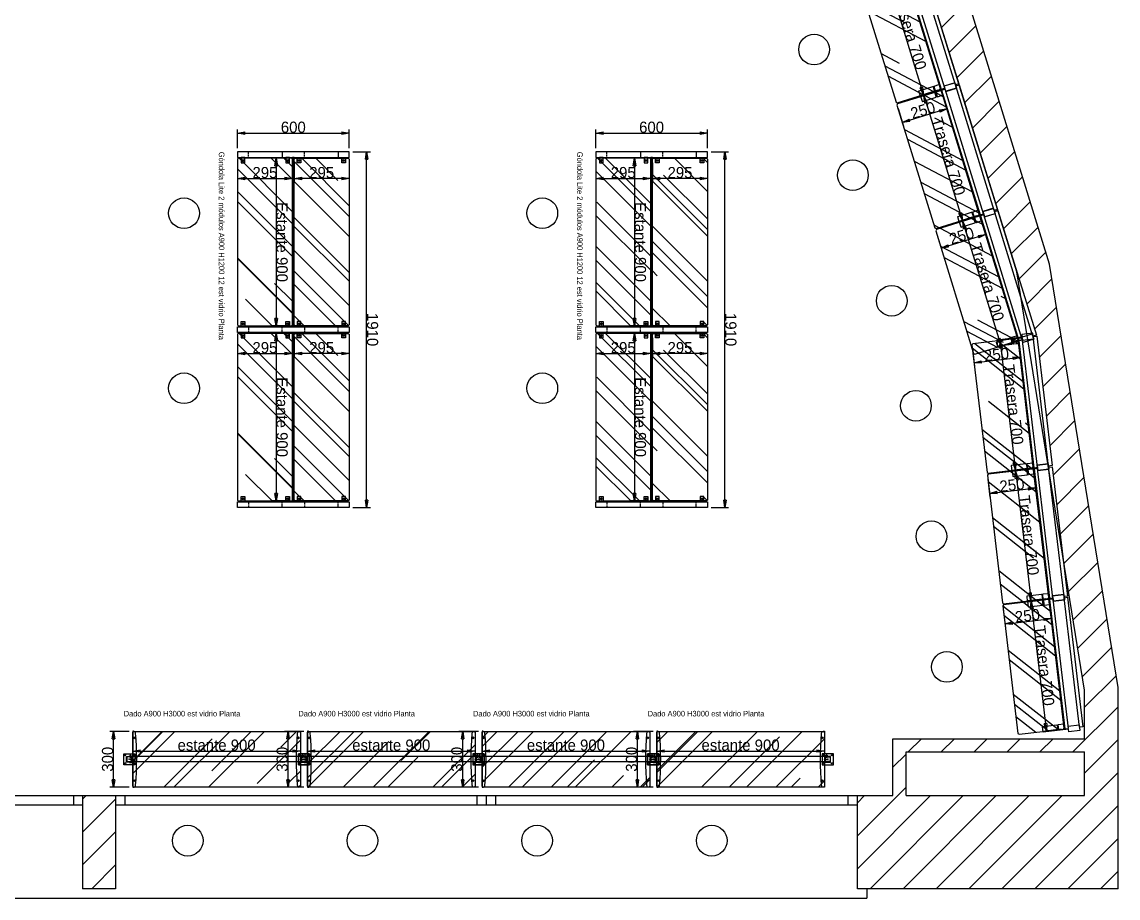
# Model space of a CAD drawing. Header units: inches. Extents: x -159985 to -144881, y -80411 to -63904.
# Drawn here: x -150768 to -144881, y -80411 to -75707 of the extents above; entities that cross this region are included whole.
import ezdxf

# ---------------------------------------------------------------- set-up
doc = ezdxf.new("R2010")
doc.units = ezdxf.units.IN
doc.header["$MEASUREMENT"] = 0
doc.linetypes.add('Discontinua JB', pattern=[0.75, 0.5, -0.25])
for name, color, linetype in [('_Co MUEBLE CONCEP', 5, 'Continuous'), ('Cotas bloques dinámicos PM espacio', 250, 'Continuous'), ('Linea Capa Color 0000 JB', 7, 'Continuous'), ('Linea Capa Color 0140 Blau Vidre JB', 140, 'Continuous'), ('PAREDES', 255, 'Continuous'), ('SOMBREADO', 251, 'Continuous'), ('VENTANAS', 140, 'Continuous')]:
    doc.layers.add(name, color=color, linetype=linetype)
doc.layers.add('Bloques Estándar concep', color=7, linetype='Continuous', true_color=0x013e84)
doc.styles.add('Jordi Ava', font='')
doc.styles.get('Jordi Ava').set_extended_font_data('AvantGarde Md BT')
doc.dimstyles.new('Jordi Ava 2015', dxfattribs={"dimtxt": 60, "dimasz": 40, "dimexe": 20, "dimexo": 20, "dimgap": 0.09, "dimtad": 1, "dimdec": 0, "dimzin": 0, "dimdsep": 46, "dimtxsty": 'Jordi Ava', "dimblk": 'CLOSED', "dimcen": 1.5, "dimclrd": 7, "dimclre": 7, "dimclrt": 256, "dimadec": 0, "dimazin": 0, "dimtfac": 0.05, "dimtdec": 0, "dimtofl": 0, "dimtmove": 0, "dimatfit": 3, "dimldrblk": 'CLOSED', "dimfxl": 90, "dimtolj": 1, "dimtzin": 0, "dimlwd": -1, "dimlwe": -1, "dimarcsym": 0})

# ---------------------------------------------------------------- blocks, each defined once
blk = doc.blocks.new('_Closed')
at = {"color": 0, "linetype": 'ByBlock', "lineweight": -2}
for p, q in [((-1, 0.17), (0, 0)), ((-1, 0.17), (-1, -0.17)), ((0, 0), (-1, -0.17)), ((0, 0), (-1, 0))]:
    blk.add_line(p, q, dxfattribs=at)
blk = doc.blocks.new('*D192')
at = {"layer": 'Cotas bloques dinámicos PM espacio', "color": 7, "ltscale": 10, "transparency": 16777216}
for p, q in [((58411.6, 87919), (58306.4, 87919)), ((58326.4, 87659), (58326.4, 87879)), ((58411.6, 87619), (58306.4, 87619))]:
    blk.add_line(p, q, dxfattribs=at)
at = {"layer": 'Defpoints', "color": 0, "ltscale": 10, "transparency": 16777216}
for p in [(58326.4, 87919), (58431.6, 87919), (58431.6, 87619)]:
    blk.add_point(p, dxfattribs=at)
at = {"layer": 'Cotas bloques dinámicos PM espacio', "color": 7, "ltscale": 10, "transparency": 16777216, "xscale": 40, "yscale": 40, "zscale": 40}
for p, rotation in [((58326.4, 87919), 90), ((58326.4, 87619), 270)]:
    blk.add_blockref('_Closed', p, dxfattribs=dict(at, rotation=rotation))
at = {"layer": 'Cotas bloques dinámicos PM espacio', "ltscale": 10, "transparency": 16777216, "insert": (58295.1, 87769), "char_height": 60, "attachment_point": 5, "rotation": 90, "style": 'Jordi Ava'}
blk.add_mtext('\\A1;300', dxfattribs=at)
blk = doc.blocks.new('*D193')
at = {"layer": 'Cotas bloques dinámicos PM espacio', "color": 7, "ltscale": 10, "transparency": 16777216}
for p, q in [((58430.6, 87898), (58430.6, 87793.3)), ((59330.6, 87898), (59330.6, 87793.3)), ((58470.6, 87813.3), (59290.6, 87813.3))]:
    blk.add_line(p, q, dxfattribs=at)
at = {"layer": 'Defpoints', "color": 0, "ltscale": 10, "transparency": 16777216}
for p in [(58430.6, 87918), (59330.6, 87918), (59330.6, 87813.3)]:
    blk.add_point(p, dxfattribs=at)
at = {"layer": 'Cotas bloques dinámicos PM espacio', "color": 7, "ltscale": 10, "transparency": 16777216, "xscale": 40, "yscale": 40, "zscale": 40, "rotation": 180}
blk.add_blockref('_Closed', (58430.6, 87813.3), dxfattribs=at)
at = {"layer": 'Cotas bloques dinámicos PM espacio', "color": 7, "ltscale": 10, "transparency": 16777216, "xscale": 40, "yscale": 40, "zscale": 40}
blk.add_blockref('_Closed', (59330.6, 87813.3), dxfattribs=at)
at = {"layer": 'Cotas bloques dinámicos PM espacio', "ltscale": 10, "transparency": 16777216, "insert": (58880.6, 87844.6), "char_height": 60, "attachment_point": 5, "style": 'Jordi Ava'}
blk.add_mtext('\\A1;{\\C140;estante 900}', dxfattribs=at)
blk = doc.blocks.new('*D134')
at = {"layer": 'Cotas bloques dinámicos PM espacio', "color": 7, "ltscale": 10, "transparency": 16777216}
for p, q in [((62543, 59966), (62443, 59966)), ((62463, 59406), (62463, 59926)), ((62543, 59366), (62443, 59366))]:
    blk.add_line(p, q, dxfattribs=at)
at = {"layer": 'Defpoints', "color": 0, "ltscale": 10, "transparency": 16777216}
for p in [(62463, 59966), (62563, 59966), (62563, 59366)]:
    blk.add_point(p, dxfattribs=at)
at = {"layer": 'Cotas bloques dinámicos PM espacio', "color": 7, "ltscale": 10, "transparency": 16777216, "xscale": 40, "yscale": 40, "zscale": 40}
for p, rotation in [((62463, 59966), 90), ((62463, 59366), 270)]:
    blk.add_blockref('_Closed', p, dxfattribs=dict(at, rotation=rotation))
at = {"layer": 'Cotas bloques dinámicos PM espacio', "ltscale": 10, "transparency": 16777216, "insert": (62431.7, 59666), "char_height": 60, "attachment_point": 5, "rotation": 90, "style": 'Jordi Ava'}
blk.add_mtext('\\A1;600', dxfattribs=at)
blk = doc.blocks.new('*D135')
at = {"layer": 'Cotas bloques dinámicos PM espacio', "color": 7, "ltscale": 10, "transparency": 16777216}
for p, q in [((62597.9, 59645.3), (62597.9, 59554.2)), ((63497.9, 59646), (63497.9, 59554.2)), ((62637.9, 59574.2), (63457.9, 59574.2))]:
    blk.add_line(p, q, dxfattribs=at)
at = {"layer": 'Defpoints', "color": 0, "ltscale": 10, "transparency": 16777216}
for p in [(62597.9, 59665.3), (63497.9, 59666), (63497.9, 59574.2)]:
    blk.add_point(p, dxfattribs=at)
at = {"layer": 'Cotas bloques dinámicos PM espacio', "color": 7, "ltscale": 10, "transparency": 16777216, "xscale": 40, "yscale": 40, "zscale": 40, "rotation": 180}
blk.add_blockref('_Closed', (62597.9, 59574.2), dxfattribs=at)
at = {"layer": 'Cotas bloques dinámicos PM espacio', "color": 7, "ltscale": 10, "transparency": 16777216, "xscale": 40, "yscale": 40, "zscale": 40}
blk.add_blockref('_Closed', (63497.9, 59574.2), dxfattribs=at)
at = {"layer": 'Cotas bloques dinámicos PM espacio', "ltscale": 10, "transparency": 16777216, "insert": (63047.9, 59605.5), "char_height": 60, "attachment_point": 5, "style": 'Jordi Ava'}
blk.add_mtext('\\A1;{\\C140;Estante 900}', dxfattribs=at)
blk = doc.blocks.new('*D138')
at = {"layer": 'Cotas bloques dinámicos PM espacio', "color": 7, "ltscale": 10, "transparency": 16777216}
for p, q in [((62622.9, 59661), (62726.5, 59661)), ((62706.5, 59406), (62706.5, 59621)), ((62622.9, 59366), (62726.5, 59366))]:
    blk.add_line(p, q, dxfattribs=at)
at = {"layer": 'Defpoints', "color": 0, "ltscale": 10, "transparency": 16777216}
for p in [(62602.9, 59661), (62706.5, 59661), (62602.9, 59366)]:
    blk.add_point(p, dxfattribs=at)
at = {"layer": 'Cotas bloques dinámicos PM espacio', "color": 7, "ltscale": 10, "transparency": 16777216, "xscale": 40, "yscale": 40, "zscale": 40}
for p, rotation in [((62706.5, 59661), 90), ((62706.5, 59366), 270)]:
    blk.add_blockref('_Closed', p, dxfattribs=dict(at, rotation=rotation))
at = {"layer": 'Cotas bloques dinámicos PM espacio', "ltscale": 10, "transparency": 16777216, "insert": (62675.2, 59513.5), "char_height": 60, "attachment_point": 5, "rotation": 90, "style": 'Jordi Ava'}
blk.add_mtext('\\A1;{\\C1;295}', dxfattribs=at)
blk = doc.blocks.new('*D139')
at = {"layer": 'Cotas bloques dinámicos PM espacio', "color": 7, "ltscale": 10, "transparency": 16777216}
for p, q in [((62622.9, 59966), (62726.5, 59966)), ((62706.5, 59926), (62706.5, 59711)), ((62622.9, 59671), (62726.5, 59671))]:
    blk.add_line(p, q, dxfattribs=at)
at = {"layer": 'Defpoints', "color": 0, "ltscale": 10, "transparency": 16777216}
for p in [(62602.9, 59966), (62602.9, 59671), (62706.5, 59671)]:
    blk.add_point(p, dxfattribs=at)
at = {"layer": 'Cotas bloques dinámicos PM espacio', "color": 7, "ltscale": 10, "transparency": 16777216, "xscale": 40, "yscale": 40, "zscale": 40}
for p, rotation in [((62706.5, 59966), 90), ((62706.5, 59671), 270)]:
    blk.add_blockref('_Closed', p, dxfattribs=dict(at, rotation=rotation))
at = {"layer": 'Cotas bloques dinámicos PM espacio', "ltscale": 10, "transparency": 16777216, "insert": (62675.2, 59818.5), "char_height": 60, "attachment_point": 5, "rotation": 90, "style": 'Jordi Ava'}
blk.add_mtext('\\A1;{\\C1;295}', dxfattribs=at)
blk = doc.blocks.new('*D132')
at = {"layer": 'Cotas bloques dinámicos PM espacio', "color": 7, "ltscale": 10, "transparency": 16777216}
for p, q in [((63537.9, 59645.3), (63537.9, 59554.2)), ((64437.9, 59646), (64437.9, 59554.2)), ((63577.9, 59574.2), (64397.9, 59574.2))]:
    blk.add_line(p, q, dxfattribs=at)
at = {"layer": 'Defpoints', "color": 0, "ltscale": 10, "transparency": 16777216}
for p in [(63537.9, 59665.3), (64437.9, 59666), (64437.9, 59574.2)]:
    blk.add_point(p, dxfattribs=at)
at = {"layer": 'Cotas bloques dinámicos PM espacio', "color": 7, "ltscale": 10, "transparency": 16777216, "xscale": 40, "yscale": 40, "zscale": 40, "rotation": 180}
blk.add_blockref('_Closed', (63537.9, 59574.2), dxfattribs=at)
at = {"layer": 'Cotas bloques dinámicos PM espacio', "color": 7, "ltscale": 10, "transparency": 16777216, "xscale": 40, "yscale": 40, "zscale": 40}
blk.add_blockref('_Closed', (64437.9, 59574.2), dxfattribs=at)
at = {"layer": 'Cotas bloques dinámicos PM espacio', "ltscale": 10, "transparency": 16777216, "insert": (63987.9, 59605.5), "char_height": 60, "attachment_point": 5, "style": 'Jordi Ava'}
blk.add_mtext('\\A1;{\\C140;Estante 900}', dxfattribs=at)
blk = doc.blocks.new('*D136')
at = {"layer": 'Cotas bloques dinámicos PM espacio', "color": 7, "ltscale": 10, "transparency": 16777216}
for p, q in [((63562.9, 59661), (63666.4, 59661)), ((63646.4, 59406), (63646.4, 59621)), ((63562.9, 59366), (63666.4, 59366))]:
    blk.add_line(p, q, dxfattribs=at)
at = {"layer": 'Defpoints', "color": 0, "ltscale": 10, "transparency": 16777216}
for p in [(63542.9, 59661), (63646.4, 59661), (63542.9, 59366)]:
    blk.add_point(p, dxfattribs=at)
at = {"layer": 'Cotas bloques dinámicos PM espacio', "color": 7, "ltscale": 10, "transparency": 16777216, "xscale": 40, "yscale": 40, "zscale": 40}
for p, rotation in [((63646.4, 59661), 90), ((63646.4, 59366), 270)]:
    blk.add_blockref('_Closed', p, dxfattribs=dict(at, rotation=rotation))
at = {"layer": 'Cotas bloques dinámicos PM espacio', "ltscale": 10, "transparency": 16777216, "insert": (63615.1, 59513.5), "char_height": 60, "attachment_point": 5, "rotation": 90, "style": 'Jordi Ava'}
blk.add_mtext('\\A1;{\\C1;295}', dxfattribs=at)
blk = doc.blocks.new('*D137')
at = {"layer": 'Cotas bloques dinámicos PM espacio', "color": 7, "ltscale": 10, "transparency": 16777216}
for p, q in [((63562.9, 59966), (63666.4, 59966)), ((63646.4, 59926), (63646.4, 59711)), ((63562.9, 59671), (63666.4, 59671))]:
    blk.add_line(p, q, dxfattribs=at)
at = {"layer": 'Defpoints', "color": 0, "ltscale": 10, "transparency": 16777216}
for p in [(63542.9, 59966), (63542.9, 59671), (63646.4, 59671)]:
    blk.add_point(p, dxfattribs=at)
at = {"layer": 'Cotas bloques dinámicos PM espacio', "color": 7, "ltscale": 10, "transparency": 16777216, "xscale": 40, "yscale": 40, "zscale": 40}
for p, rotation in [((63646.4, 59966), 90), ((63646.4, 59671), 270)]:
    blk.add_blockref('_Closed', p, dxfattribs=dict(at, rotation=rotation))
at = {"layer": 'Cotas bloques dinámicos PM espacio', "ltscale": 10, "transparency": 16777216, "insert": (63615.1, 59818.5), "char_height": 60, "attachment_point": 5, "rotation": 90, "style": 'Jordi Ava'}
blk.add_mtext('\\A1;{\\C1;295}', dxfattribs=at)
blk = doc.blocks.new('*D133')
at = {"layer": 'Cotas bloques dinámicos PM espacio', "color": 7, "ltscale": 10, "transparency": 16777216}
for p, q in [((62563, 59986), (62563, 60079.8)), ((64432.9, 60059.8), (62603, 60059.8)), ((64472.9, 59986), (64472.9, 60079.8))]:
    blk.add_line(p, q, dxfattribs=at)
at = {"layer": 'Defpoints', "color": 0, "ltscale": 10, "transparency": 16777216}
for p in [(62563, 60059.8), (62563, 59966), (64472.9, 59966)]:
    blk.add_point(p, dxfattribs=at)
at = {"layer": 'Cotas bloques dinámicos PM espacio', "color": 7, "ltscale": 10, "transparency": 16777216, "xscale": 40, "yscale": 40, "zscale": 40, "rotation": 180}
blk.add_blockref('_Closed', (62563, 60059.8), dxfattribs=at)
at = {"layer": 'Cotas bloques dinámicos PM espacio', "color": 7, "ltscale": 10, "transparency": 16777216, "xscale": 40, "yscale": 40, "zscale": 40}
blk.add_blockref('_Closed', (64472.9, 60059.8), dxfattribs=at)
at = {"layer": 'Cotas bloques dinámicos PM espacio', "ltscale": 10, "transparency": 16777216, "insert": (63517.9, 60091.1), "char_height": 60, "attachment_point": 5, "style": 'Jordi Ava'}
blk.add_mtext('\\A1;1910', dxfattribs=at)
blk = doc.blocks.new('*D181')
at = {"layer": 'Cotas bloques dinámicos PM espacio', "color": 7, "ltscale": 10, "transparency": 16777216}
for p, q in [((18, -39), (18, -139)), ((718, -39), (718, -139)), ((58, -119), (678, -119))]:
    blk.add_line(p, q, dxfattribs=at)
at = {"layer": 'Defpoints', "color": 0, "ltscale": 10, "transparency": 16777216}
for p in [(18, -19), (718, -19), (718, -119)]:
    blk.add_point(p, dxfattribs=at)
at = {"layer": 'Cotas bloques dinámicos PM espacio', "color": 7, "ltscale": 10, "transparency": 16777216, "xscale": 40, "yscale": 40, "zscale": 40, "rotation": 180}
blk.add_blockref('_Closed', (18, -119), dxfattribs=at)
at = {"layer": 'Cotas bloques dinámicos PM espacio', "color": 7, "ltscale": 10, "transparency": 16777216, "xscale": 40, "yscale": 40, "zscale": 40}
blk.add_blockref('_Closed', (718, -119), dxfattribs=at)
at = {"layer": 'Cotas bloques dinámicos PM espacio', "ltscale": 10, "transparency": 16777216, "insert": (368, -88.91), "char_height": 60, "attachment_point": 5, "style": 'Jordi Ava'}
blk.add_mtext('\\A1;Trasera 700', dxfattribs=at)
blk = doc.blocks.new('*D179')
at = {"layer": 'Cotas bloques dinámicos PM espacio', "color": 7, "ltscale": 10, "transparency": 16777216}
for p, q in [((43, -22), (140.9, -22)), ((120.9, -232), (120.9, -62)), ((43, -272), (140.9, -272))]:
    blk.add_line(p, q, dxfattribs=at)
at = {"layer": 'Defpoints', "color": 0, "ltscale": 10, "transparency": 16777216}
for p in [(23, -22), (120.9, -22), (23, -272)]:
    blk.add_point(p, dxfattribs=at)
at = {"layer": 'Cotas bloques dinámicos PM espacio', "color": 7, "ltscale": 10, "transparency": 16777216, "xscale": 40, "yscale": 40, "zscale": 40}
for p, rotation in [((120.9, -22), 90), ((120.9, -272), 270)]:
    blk.add_blockref('_Closed', p, dxfattribs=dict(at, rotation=rotation))
at = {"layer": 'Cotas bloques dinámicos PM espacio', "ltscale": 10, "transparency": 16777216, "insert": (90.8, -147), "char_height": 60, "attachment_point": 5, "rotation": 90, "style": 'Jordi Ava'}
blk.add_mtext('\\A1;{\\C140;250}', dxfattribs=at)
blk = doc.blocks.new('Dado A900 H3000 est vidrio Planta')
at = {"layer": 'Bloques Estándar concep', "ltscale": 50}
h = blk.add_hatch(dxfattribs=at)
h.set_pattern_fill('AR-RROOF', color=256, scale=10, angle=45, style=0)
h.set_pattern_definition([(45, (-90, -2e-09), (215.526, 574.736), [3810, -508, 1270, -254]), (45, (59.07, 328.68), (-418.48, 59.27), [762, -83.82, 1524, -190.5]), (45, (-152.86, 242.47), (813.61, 1054.282), [2032, -355.6, 1016, -254])])
h.paths.add_polyline_path([(49, 115), (54, 120), (944, 120), (949, 115), (949, -175), (944, -180), (54, -180), (49, -175)])
at = {"layer": 'Bloques Estándar concep', "ltscale": 10}
for p, q in [((36, -22.5), (36, -4.5)), ((45, -28.8), (45, -31.2)), ((952.9, -28.8), (952.9, -31.2)), ((961.9, -22.5), (961.9, -4.5))]:
    blk.add_line(p, q, dxfattribs=at)
at = {"layer": 'Bloques Estándar concep', "ltscale": 50}
for points in [[(53, 120.5), (49, 120.5), (49, -180.6), (52.5, -180.5, 0.376785), (64, -169.5, 0.043159), (64, 109.5, 0.363284)], [(944.9, 120.5), (949, 120.5), (949, -180.6), (945.4, -180.5, -0.376785), (933.9, -169.5, -0.043159), (933.9, 109.5, -0.363284)]]:
    blk.add_lwpolyline(points, format="xyb", close=True, dxfattribs=at)
at = {"layer": 'Bloques Estándar concep', "lineweight": -3}
blk.add_lwpolyline([(49, 115), (54, 120), (944, 120), (949, 115), (949, -175), (944, -180), (54, -180), (49, -175)], close=True, dxfattribs=at)
at = {"layer": 'Bloques Estándar concep', "ltscale": 10}
for points in [[(60, -60), (0, -60), (0, 0), (60, 0)], [(45, -45), (15, -45), (15, -15), (45, -15)], [(17.5, -42.5), (42.5, -42.5), (42.5, -17.5), (17.5, -17.5)], [(968, -13.5), (968, -15), (953, -15), (953, -43.5), (45, -43.5), (45, -15), (30, -15), (30, -13.5)], [(33.9, -28.8), (33.9, -31.2), (49, -31.2), (49, -28.8)], [(937.9, -60), (997.9, -60), (997.9, 0), (937.9, 0)], [(964, -28.8), (964, -31.2), (949, -31.2), (949, -28.8)], [(952.9, -45), (982.9, -45), (982.9, -15), (952.9, -15)], [(980.4, -42.5), (955.4, -42.5), (955.4, -17.5), (980.4, -17.5)]]:
    blk.add_lwpolyline(points, close=True, dxfattribs=at)
for points in [[(30.4, -14.4), (30.4, -11.9), (46.5, -11.9, -0.131096), (49, -12.6), (49, -16.4, 0.353058), (46.5, -14.4)], [(30.4, -45.6), (30.4, -48.1), (46.5, -48.1, 0.131096), (49, -47.4), (49, -43.6, -0.353058), (46.5, -45.6)], [(967.5, -14.4), (967.5, -11.9), (951.5, -11.9, 0.131096), (949, -12.6), (949, -16.4, -0.353058), (951.5, -14.4)], [(967.5, -45.6), (967.5, -48.1), (951.5, -48.1, -0.131096), (949, -47.4), (949, -43.6, 0.353058), (951.5, -45.6)]]:
    blk.add_lwpolyline(points, format="xyb", close=True, dxfattribs=at)
at = {"layer": 'Bloques Estándar concep', "ltscale": 50}
for centre, radius in [((60, 84.9), 4.9), ((60, 84.9), 2.87), ((60, 84.9), 2.25), ((937.9, 84.9), 4.9), ((937.9, 84.9), 2.87), ((937.9, 84.9), 2.25), ((60, -144.9), 4.9), ((60, -144.9), 2.87), ((60, -144.9), 2.25), ((937.9, -144.9), 4.9), ((937.9, -144.9), 2.87), ((937.9, -144.9), 2.25)]:
    blk.add_circle(centre, radius, dxfattribs=at)
at = {"layer": 'Bloques Estándar concep', "ltscale": 10}
for centre in [(8.4, -8.4), (8.4, -51.6), (51.6, -8.4), (51.6, -51.6), (946.3, -8.4), (946.3, -51.6), (989.6, -8.4), (989.6, -51.6)]:
    blk.add_circle(centre, 3, dxfattribs=at)
for p in [(30, -30), (967.9, -30)]:
    blk.add_point(p, dxfattribs=at)
at = {"layer": 'Cotas bloques dinámicos PM espacio', "ltscale": 10}
blk.add_circle((344, -467), 82.4, dxfattribs=at)
at = {"layer": 'Cotas bloques dinámicos PM espacio', "ltscale": 50, "style": 'Jordi Ava'}
blk.add_attdef('ESTÁNDAR', (0, 200), '', height=30, dxfattribs=at)
at = {"layer": 'Cotas bloques dinámicos PM espacio', "ltscale": 10}
dim = blk.add_linear_dim(base=(-55.2, 120), p1=(50, -180), p2=(50, 120), angle=90, dimstyle='Jordi Ava 2015', dxfattribs=at)
dim.commit()
dim.dimension.update_dxf_attribs({"geometry": '*D192', "text_midpoint": (-86.5, -30), "insert": (-58381.6, -87799)})
dim = blk.add_linear_dim(base=(949, 14.3), p1=(49, 119), p2=(949, 119), text='{\\C140;estante <>}', dimstyle='Jordi Ava 2015', dxfattribs=at)
dim.commit()
dim.dimension.update_dxf_attribs({"geometry": '*D193', "text_midpoint": (499, 45.5), "insert": (-58381.6, -87799)})
blk = doc.blocks.new('Góndola Lite 2 módulos A900 H1200 12 est vidrio Planta')
at = {"layer": 'Bloques Estándar concep', "ltscale": 10}
h = blk.add_hatch(dxfattribs=at)
h.set_pattern_fill('AR-RROOF', color=256, scale=10, angle=45, style=0)
h.set_pattern_definition([(45, (-161614.52, -4401.5), (215.52615, 574.7364), [3810, -508, 1270, -254]), (45, (-161465.45, -4072.8), (-418.47994, 59.2697), [762, -83.82, 1524, -190.5]), (45, (-161677.38, -4159.02), (813.6112, 1054.28207), [2032, -355.6, 1016, -254])])
h.paths.add_polyline_path([(40, 600), (930, 600), (935, 595), (935, 310), (930, 305), (40, 305), (35, 310), (35, 595)])
h = blk.add_hatch(dxfattribs=at)
h.set_pattern_fill('AR-RROOF', color=256, scale=10, angle=45, style=0)
h.set_pattern_definition([(45, (-160674.55, -4401.5), (215.52615, 574.7364), [3810, -508, 1270, -254]), (45, (-160525.48, -4072.8), (-418.47994, 59.2697), [762, -83.82, 1524, -190.5]), (45, (-160737.41, -4159.02), (813.6112, 1054.28207), [2032, -355.6, 1016, -254])])
h.paths.add_polyline_path([(980, 600), (1870, 600), (1875, 595), (1875, 310), (1870, 305), (980, 305), (975, 310), (975, 595)])
h = blk.add_hatch(dxfattribs=at)
h.set_pattern_fill('AR-RROOF', color=256, scale=10, angle=45, style=0)
h.set_pattern_definition([(45, (82011.74, 23893.09), (215.52615, 574.7364), [3810, -508, 1270, -254]), (45, (82160.8, 24221.76), (-418.48, 59.2697), [762, -83.82, 1524, -190.5]), (45, (81948.88, 24135.55), (813.6112, 1054.28207), [2032, -355.6, 1016, -254])])
h.paths.add_polyline_path([(40, 0), (930, 0), (935, 5), (935, 290), (930, 295), (40, 295), (35, 290), (35, 5)])
h = blk.add_hatch(dxfattribs=at)
h.set_pattern_fill('AR-RROOF', color=256, scale=10, angle=45, style=0)
h.set_pattern_definition([(45, (82951.7, 23893.09), (215.52615, 574.7364), [3810, -508, 1270, -254]), (45, (83100.78, 24221.76), (-418.48, 59.2697), [762, -83.82, 1524, -190.5]), (45, (82888.85, 24135.55), (813.6112, 1054.28207), [2032, -355.6, 1016, -254])])
h.paths.add_polyline_path([(980, 0), (1870, 0), (1875, 5), (1875, 290), (1870, 295), (980, 295), (975, 290), (975, 5)])
for points in [[(0, 0), (30, 0), (30, 600), (0, 600)], [(970, 0), (940, 0), (940, 600), (970, 600)], [(1909.9, 0), (1879.9, 0), (1879.9, 600), (1909.9, 600)], [(30, 580), (59, 580), (59, 560), (30, 560)], [(32, 580), (59, 580), (59, 560), (32, 560)], [(940, 580), (911, 580), (911, 560), (940, 560)], [(938, 580), (911, 580), (911, 560), (938, 560)], [(970, 580), (999, 580), (999, 560), (970, 560)], [(972, 580), (999, 580), (999, 560), (972, 560)], [(1879.9, 580), (1850.9, 580), (1850.9, 560), (1879.9, 560)], [(1877.9, 580), (1850.9, 580), (1850.9, 560), (1877.9, 560)], [(30, 340), (59, 340), (59, 320), (30, 320)], [(32, 340), (59, 340), (59, 320), (32, 320)], [(940, 340), (911, 340), (911, 320), (940, 320)], [(938, 340), (911, 340), (911, 320), (938, 320)], [(970, 340), (999, 340), (999, 320), (970, 320)], [(972, 340), (999, 340), (999, 320), (972, 320)], [(1879.9, 340), (1850.9, 340), (1850.9, 320), (1879.9, 320)], [(1877.9, 340), (1850.9, 340), (1850.9, 320), (1877.9, 320)], [(30, 260), (59, 260), (59, 280), (30, 280)], [(32, 260), (59, 260), (59, 280), (32, 280)], [(940, 260), (911, 260), (911, 280), (940, 280)], [(938, 260), (911, 260), (911, 280), (938, 280)], [(970, 260), (999, 260), (999, 280), (970, 280)], [(972, 260), (999, 260), (999, 280), (972, 280)], [(1879.9, 260), (1850.9, 260), (1850.9, 280), (1879.9, 280)], [(1877.9, 260), (1850.9, 260), (1850.9, 280), (1877.9, 280)], [(30, 20), (59, 20), (59, 40), (30, 40)], [(32, 20), (59, 20), (59, 40), (32, 40)], [(940, 20), (911, 20), (911, 40), (940, 40)], [(938, 20), (911, 20), (911, 40), (938, 40)], [(970, 20), (999, 20), (999, 40), (970, 40)], [(972, 20), (999, 20), (999, 40), (972, 40)], [(1879.9, 20), (1850.9, 20), (1850.9, 40), (1879.9, 40)], [(1877.9, 20), (1850.9, 20), (1850.9, 40), (1877.9, 40)]]:
    blk.add_lwpolyline(points, close=True, dxfattribs=at)
at = {"layer": 'Bloques Estándar concep', "linetype": 'Discontinua JB', "ltscale": 10}
for points in [[(0, 540), (30, 540), (30, 600), (0, 600)], [(970, 540), (940, 540), (940, 600), (970, 600)], [(1909.9, 540), (1879.9, 540), (1879.9, 600), (1909.9, 600)], [(0, 240), (30, 240), (30, 360), (0, 360)], [(970, 240), (940, 240), (940, 360), (970, 360)], [(1909.9, 240), (1879.9, 240), (1879.9, 360), (1909.9, 360)], [(0, 0), (30, 0), (30, 60), (0, 60)], [(970, 0), (940, 0), (940, 60), (970, 60)], [(1909.9, 0), (1879.9, 0), (1879.9, 60), (1909.9, 60)]]:
    blk.add_lwpolyline(points, close=True, dxfattribs=at)
at = {"layer": 'Bloques Estándar concep', "ltscale": 50}
for points in [[(40, 600), (930, 600), (935, 595), (935, 310), (930, 305), (40, 305), (35, 310), (35, 595)], [(980, 600), (1870, 600), (1875, 595), (1875, 310), (1870, 305), (980, 305), (975, 310), (975, 595)], [(30, 300), (940, 300), (940, 305), (30, 305)], [(30, 295), (940, 295), (940, 300), (30, 300)], [(40, 0), (930, 0), (935, 5), (935, 290), (930, 295), (40, 295), (35, 290), (35, 5)], [(970, 300), (1879.9, 300), (1879.9, 305), (970, 305)], [(970, 295), (1879.9, 295), (1879.9, 300), (970, 300)], [(980, 0), (1870, 0), (1875, 5), (1875, 290), (1870, 295), (980, 295), (975, 290), (975, 5)]]:
    blk.add_lwpolyline(points, close=True, dxfattribs=at)
for centre, radius in [((46.5, 570), 4.9), ((46.5, 570), 2.25), ((923.5, 570), 4.9), ((923.5, 570), 2.25), ((986.5, 570), 4.9), ((986.5, 570), 2.25), ((1863.4, 570), 4.9), ((1863.4, 570), 2.25), ((46.5, 330), 4.9), ((46.5, 330), 2.25), ((923.5, 330), 4.9), ((923.5, 330), 2.25), ((986.5, 330), 4.9), ((986.5, 330), 2.25), ((1863.4, 330), 4.9), ((1863.4, 330), 2.25), ((46.5, 270), 4.9), ((46.5, 270), 2.25), ((923.5, 270), 4.9), ((923.5, 270), 2.25), ((986.5, 270), 4.9), ((986.5, 270), 2.25), ((1863.4, 270), 4.9), ((1863.4, 270), 2.25), ((46.5, 30), 4.9), ((46.5, 30), 2.25), ((923.5, 30), 4.9), ((923.5, 30), 2.25), ((986.5, 30), 4.9), ((986.5, 30), 2.25), ((1863.4, 30), 4.9), ((1863.4, 30), 2.25)]:
    blk.add_circle(centre, radius, dxfattribs=at)
at = {"layer": 'Bloques Estándar concep', "ltscale": 10}
for centre in [(46.5, 570), (923.5, 570), (986.5, 570), (1863.4, 570), (46.5, 330), (923.5, 330), (986.5, 330), (1863.4, 330), (46.5, 270), (923.5, 270), (986.5, 270), (1863.4, 270), (46.5, 30), (923.5, 30), (986.5, 30), (1863.4, 30)]:
    blk.add_circle(centre, 2.5, dxfattribs=at)
at = {"layer": 'Cotas bloques dinámicos PM espacio', "ltscale": 10}
for centre in [(330, -287), (1270, -287)]:
    blk.add_circle(centre, 82.4, dxfattribs=at)
at = {"layer": 'Cotas bloques dinámicos PM espacio', "ltscale": 50, "style": 'Jordi Ava'}
blk.add_attdef('ESTÁNDAR', (0, -100), '', height=30, dxfattribs=at)
at = {"layer": 'Cotas bloques dinámicos PM espacio', "ltscale": 10}
dim = blk.add_linear_dim(base=(0, 693.8), p1=(1909.9, 600), p2=(0, 600), dimstyle='Jordi Ava 2015', dxfattribs=at)
dim.commit()
dim.dimension.update_dxf_attribs({"geometry": '*D133', "text_midpoint": (955, 725.1), "insert": (-62563, -59366)})
dim = blk.add_linear_dim(base=(-100, 600), p1=(0, 0), p2=(0, 600), angle=90, dimstyle='Jordi Ava 2015', dxfattribs=at)
dim.commit()
dim.dimension.update_dxf_attribs({"geometry": '*D134', "text_midpoint": (-131.2, 300), "insert": (-62563, -59366)})
for base, p1, p2, angle, picture, middle in [((143.5, 305), (40, 600), (40, 305), 270, '*D139', (112.2, 452.5)), ((1083.5, 305), (980, 600), (980, 305), 270, '*D137', (1052.2, 452.5)), ((143.5, 295), (40, 0), (40, 295), 90, '*D138', (112.2, 147.5)), ((1083.5, 295), (980, 0), (980, 295), 90, '*D136', (1052.2, 147.5))]:
    dim = blk.add_linear_dim(base=base, p1=p1, p2=p2, angle=angle, text='{\\C1;<>}', dimstyle='Jordi Ava 2015', dxfattribs=at)
    dim.commit()
    dim.dimension.update_dxf_attribs({"geometry": picture, "text_midpoint": middle, "insert": (-62563, -59366)})
for base, p1, p2, picture, middle in [((935, 208.2), (35, 299.3), (935, 300), '*D135', (485, 239.5)), ((1875, 208.2), (975, 299.3), (1875, 300), '*D132', (1425, 239.5))]:
    dim = blk.add_linear_dim(base=base, p1=p1, p2=p2, text='{\\C140;Estante <>}', dimstyle='Jordi Ava 2015', dxfattribs=at)
    dim.commit()
    dim.dimension.update_dxf_attribs({"geometry": picture, "text_midpoint": middle, "insert": (-62563, -59366)})
blk = doc.blocks.new('*U180')
at = {"layer": 'Linea Capa Color 0140 Blau Vidre JB', "ltscale": 10}
h = blk.add_hatch(dxfattribs=at)
h.set_pattern_fill('AR-RROOF', color=256, scale=10, angle=45, style=0)
h.set_pattern_definition([(45, (-290, 62), (215.526, 574.736), [3810, -508, 1270, -254]), (45, (-140.93, 390.68), (-418.48, 59.27), [762, -83.82, 1524, -190.5]), (45, (-352.86, 304.47), (813.611, 1054.282), [2032, -355.6, 1016, -254])])
h.paths.add_polyline_path([(23, -272), (713, -272), (718, -267), (718, -27), (713, -22), (23, -22), (18, -27), (18, -267)])
at = {"layer": 'Cotas bloques dinámicos PM espacio', "ltscale": 10}
blk.add_circle((313, -609), 82.4, dxfattribs=at)
at = {"layer": 'Linea Capa Color 0000 JB', "ltscale": 50}
for points in [[(45, -59, 0.414214), (43, -57), (17, -57), (17, -52), (43, -52, 0.414214), (45, -50), (45, -24, 0.414214), (43, -22), (17, -22), (17, 0), (30, 0), (30, 60), (0, 60), (0, 0), (15, 0), (15, -137), (43, -137, 0.414214), (45, -135)], [(691, -59, -0.414214), (693, -57), (719, -57), (719, -52), (693, -52, -0.414214), (691, -50), (691, -24, -0.414214), (693, -22), (719, -22), (719, 0), (706, 0), (706, 60), (736, 60), (736, 0), (721, 0), (721, -137), (693, -137, -0.414214), (691, -135)]]:
    blk.add_lwpolyline(points, format="xyb", close=True, dxfattribs=at)
at = {"layer": 'Linea Capa Color 0000 JB', "ltscale": 10}
for points in [[(18, 79), (718, 79), (718, 60), (18, 60)], [(18, -19), (718, -19), (718, 0), (18, 0)]]:
    blk.add_lwpolyline(points, close=True, dxfattribs=at)
at = {"layer": 'Linea Capa Color 0140 Blau Vidre JB', "ltscale": 10}
blk.add_lwpolyline([(23, -272), (713, -272), (718, -267), (718, -27), (713, -22), (23, -22), (18, -27), (18, -267)], close=True, dxfattribs=at)
at = {"layer": 'Cotas bloques dinámicos PM espacio', "ltscale": 10}
dim = blk.add_linear_dim(base=(718, -119), p1=(18, -19), p2=(718, -19), text='Trasera <>', dimstyle='Jordi Ava 2015', dxfattribs=at)
dim.commit()
dim.dimension.update_dxf_attribs({"geometry": '*D181', "text_midpoint": (368, -88.9)})
dim = blk.add_linear_dim(base=(120.9, -22), p1=(23, -272), p2=(23, -22), angle=90, text='{\\C140;<>}', dimstyle='Jordi Ava 2015', dxfattribs=at)
dim.commit()
dim.dimension.update_dxf_attribs({"geometry": '*D179', "text_midpoint": (90.8, -147)})

msp = doc.modelspace()

# ---------------------------------------------------------------- hatches: boundary and pattern name
at = {"layer": 'SOMBREADO'}
h = msp.add_hatch(dxfattribs=at)
h.set_pattern_fill('ANSI31', color=256, scale=1000)
h.set_pattern_definition([(45, (-181418.75, -37255.47), (-88.38835, 88.38835), [])])
h.paths.add_polyline_path([(-157021.1, -63975.2), (-157839.7, -63975.2), (-157839.7, -64303.8), (-157021.1, -64303.8)])
h.paths.add_polyline_path([(-154397.5, -63975.2), (-155688.2, -63975.2), (-155688.2, -64303.8), (-154738.1, -64303.8), (-154738.1, -64333.8), (-154738.1, -65183.8), (-154738.1, -65183.8), (-154738.1, -65213.8), (-154738.1, -65793.4), (-154738.1, -65793.4), (-154738.1, -65823.4), (-153838.6, -65823.4), (-153838.6, -65473.4), (-154397.5, -65473.4)])
h.paths.add_polyline_path([(-151812.2, -65473.4), (-152505.7, -65473.4), (-152505.7, -65823.4), (-152150.1, -65823.4), (-152150.1, -66592.9), (-151669.8, -66592.9), (-151669.8, -66310.2), (-151812.2, -66310.2)])
h.paths.add_polyline_path([(-149385.4, -66310.2), (-150343.3, -66310.2), (-150343.3, -66592.9), (-150217.9, -66592.9), (-149432.4, -66592.9), (-148670.8, -67941.3), (-149105.1, -67941.3), (-149105.1, -68244.6), (-148803.6, -68244.6), (-148803.6, -68101.1), (-148580.5, -68101.1), (-147756.7, -69559.7), (-150657.4, -69559.7), (-150657.4, -69771.8), (-150912, -69771.8), (-150912, -69859.7), (-150657.4, -69859.7), (-150038.5, -69859.7), (-149332.5, -69859.7), (-148626.5, -69859.7), (-147920.5, -69859.7), (-147645.8, -69859.7), (-146290.9, -74245.7), (-146640.9, -74245.7), (-146640.9, -74695.7), (-146212.9, -74695.7), (-146175.4, -74684.1), (-146171.8, -74695.7), (-146151.9, -74695.7), (-145945.3, -75364.5), (-145736.9, -76039), (-145528.5, -76713.6), (-145318.4, -77393.9), (-145236, -78089), (-145179.9, -78561.8), (-145061.2, -79294.6), (-145061.2, -79555.9), (-146090.2, -79555.9), (-146090.2, -79861.2), (-146281.3, -79861.2), (-146281.3, -80361.2), (-144881.3, -80361.2), (-144881.3, -79280.2), (-145249.1, -77008.4), (-147550.2, -69559.4)])
h.paths.add_polyline_path([(-146019.6, -79626.4), (-145061.2, -79626.4), (-145061.2, -79861.2), (-146019.6, -79861.2)], flags=16)
h.paths.add_polyline_path([(-152070.1, -66592.9), (-152150.1, -66592.9), (-152150.1, -69559.7), (-152070.1, -69559.7)])
h.paths.add_polyline_path([(-157070, -68003.9), (-159772.6, -68003.9), (-159772.6, -68153.9), (-157157.9, -68153.9), (-157157.9, -68599.1), (-157070, -68599.1), (-157070, -68153.9)])
h.paths.add_polyline_path([(-153221.9, -79861.2), (-154038.4, -79861.2), (-154038.4, -80361.2), (-153221.9, -80361.2)])
h.paths.add_polyline_path([(-157102.1, -79861.2), (-157279.3, -79861.2), (-157279.3, -80208.5), (-157102.1, -80208.5)])
h = msp.add_hatch(dxfattribs=at)
h.set_pattern_fill('ANSI31', color=256, scale=1000)
h.set_pattern_definition([(45, (-160003.21, -80425.4), (-88.3883, 88.3883), [])])
h.paths.add_polyline_path([(-150264.8, -79861.2), (-150441.9, -79861.2), (-150441.9, -80361.2), (-150264.8, -80361.2)])

# ---------------------------------------------------------------- linework, layer by layer
at = {"layer": 'PAREDES'}
for p, q in [((-145249.1, -77008.4), (-147550.2, -69559.4)), ((-145424.8, -77049.5), (-146151.9, -74695.7)), ((-145061.2, -79294.6), (-145424.8, -77049.5)), ((-144881.3, -79280.2), (-145249.1, -77008.4)), ((-145061.2, -79555.9), (-145061.2, -79294.6)), ((-144881.3, -80361.2), (-144881.3, -79280.2)), ((-146090.2, -79861.2), (-146090.2, -79555.9)), ((-146090.2, -79555.9), (-145061.2, -79555.9)), ((-146019.6, -79626.4), (-145061.2, -79626.4)), ((-146019.6, -79861.2), (-146019.6, -79626.4)), ((-145061.2, -79861.2), (-145061.2, -79626.4)), ((-150441.9, -79861.2), (-150441.9, -80361.2)), ((-150441.9, -79861.2), (-150264.8, -79861.2)), ((-150264.8, -79861.2), (-150264.8, -80361.2)), ((-146281.3, -80361.2), (-146281.3, -79861.2)), ((-146019.6, -79861.2), (-145061.2, -79861.2)), ((-153271.9, -80411.2), (-146231.3, -80411.2)), ((-150264.8, -80361.2), (-150441.9, -80361.2)), ((-144881.3, -80361.2), (-146281.3, -80361.2)), ((-146231.3, -80361.2), (-146231.3, -80411.2)), ((-144881.3, -80361.2), (-144981.3, -80361.2))]:
    msp.add_line(p, q, dxfattribs=at)
at = {"layer": 'VENTANAS'}
for p, q in [((-153221.9, -79861.2), (-150441.9, -79861.2)), ((-150491.9, -79861.2), (-150491.9, -79911.2)), ((-150264.8, -79861.2), (-146090.2, -79861.2)), ((-150214.8, -79861.2), (-150214.8, -79911.2)), ((-148323, -79911.2), (-148323, -79861.2)), ((-148273, -79911.2), (-148273, -79861.2)), ((-148223, -79911.2), (-148223, -79861.2)), ((-146331.3, -79911.2), (-146331.3, -79861.2)), ((-151131.9, -79911.2), (-150441.9, -79911.2)), ((-150264.8, -79911.2), (-146281.3, -79911.2))]:
    msp.add_line(p, q, dxfattribs=at)

# ---------------------------------------------------------------- block references
at = {"rotation": 270}
for p in [(-149610.6, -76404), (-147686.4, -76404)]:
    msp.add_blockref('Góndola Lite 2 módulos A900 H1200 12 est vidrio Planta', p, dxfattribs=at).add_auto_attribs({'ESTÁNDAR': 'Góndola Lite 2 módulos A900 H1200 12 est vidrio Planta'})
for p in [(-150221.5, -79635.9), (-149283.6, -79635.9), (-148345.6, -79635.9), (-147407.7, -79635.9)]:
    msp.add_blockref('Dado A900 H3000 est vidrio Planta', p).add_auto_attribs({'ESTÁNDAR': 'Dado A900 H3000 est vidrio Planta'})
at = {"layer": '_Co MUEBLE CONCEP'}
for p, rotation in [((-146024.3, -75376.3), 287.1667599528302), ((-145815.9, -76050.9), 287.1667599528302), ((-145607.5, -76725.4), 287.1667599528302), ((-145398.9, -77385.3), 276.7619609817635), ((-145315.8, -78086.4), 276.7619609817635), ((-145232.7, -78787.5), 276.7619609817635)]:
    msp.add_blockref('*U180', p, dxfattribs=dict(at, rotation=rotation))

doc.saveas('drawing.dxf')
